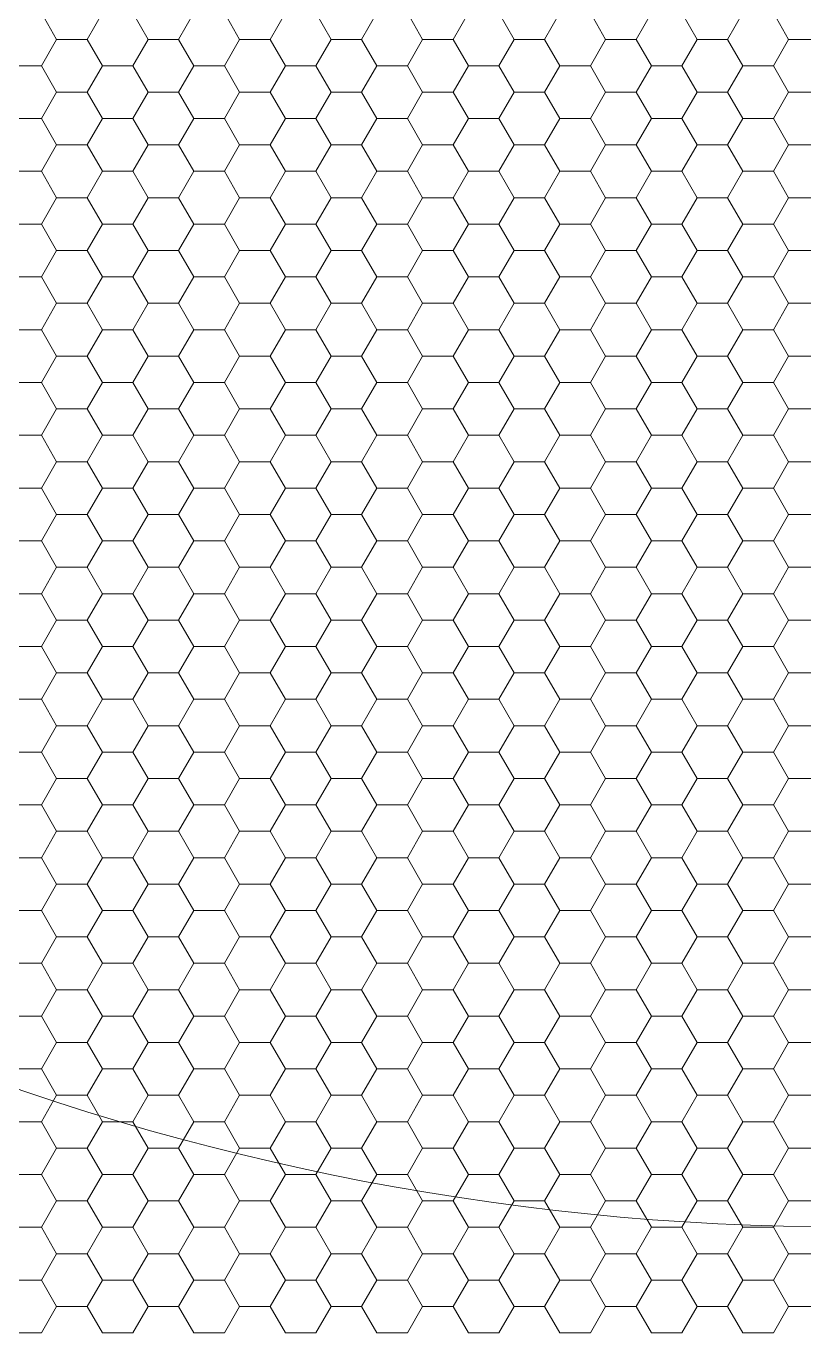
# Model space of a CAD drawing. Header units: inches. Extents: x 59 to 241, y -1 to 185.
# Drawn here: x 123 to 148.5, y -0.87 to 42 of the extents above; entities that cross this region are included whole.
import ezdxf

# ---------------------------------------------------------------- set-up
doc = ezdxf.new("R2010")
doc.units = ezdxf.units.IN
doc.header["$MEASUREMENT"] = 0
doc.layers.get('0').update_dxf_attribs({"lineweight": 0})

msp = doc.modelspace()

# ---------------------------------------------------------------- linework, layer by layer
at = {"color": 251, "linetype": 'Continuous', "lineweight": 0, "flags": 128}
for points in [[(125, 43.301), (124, 43.301), (123.5, 42.435), (124, 41.569), (125, 41.569), (125.5, 42.435)], [(128, 43.301), (127, 43.301), (126.5, 42.435), (127, 41.569), (128, 41.569), (128.5, 42.435)], [(131, 43.301), (130, 43.301), (129.5, 42.435), (130, 41.569), (131, 41.569), (131.5, 42.435)], [(134, 43.301), (133, 43.301), (132.5, 42.435), (133, 41.569), (134, 41.569), (134.5, 42.435)], [(137, 43.301), (136, 43.301), (135.5, 42.435), (136, 41.569), (137, 41.569), (137.5, 42.435)], [(140, 43.301), (139, 43.301), (138.5, 42.435), (139, 41.569), (140, 41.569), (140.5, 42.435)], [(143, 43.301), (142, 43.301), (141.5, 42.435), (142, 41.569), (143, 41.569), (143.5, 42.435)], [(146, 43.301), (145, 43.301), (144.5, 42.435), (145, 41.569), (146, 41.569), (146.5, 42.435)], [(149, 43.301), (148, 43.301), (147.5, 42.435), (148, 41.569), (149, 41.569), (149.5, 42.435)], [(123.5, 42.435), (122.5, 42.435), (122, 41.569), (122.5, 40.703), (123.5, 40.703), (124, 41.569)], [(126.5, 42.435), (125.5, 42.435), (125, 41.569), (125.5, 40.703), (126.5, 40.703), (127, 41.569)], [(129.5, 42.435), (128.5, 42.435), (128, 41.569), (128.5, 40.703), (129.5, 40.703), (130, 41.569)], [(132.5, 42.435), (131.5, 42.435), (131, 41.569), (131.5, 40.703), (132.5, 40.703), (133, 41.569)], [(135.5, 42.435), (134.5, 42.435), (134, 41.569), (134.5, 40.703), (135.5, 40.703), (136, 41.569)], [(138.5, 42.435), (137.5, 42.435), (137, 41.569), (137.5, 40.703), (138.5, 40.703), (139, 41.569)], [(141.5, 42.435), (140.5, 42.435), (140, 41.569), (140.5, 40.703), (141.5, 40.703), (142, 41.569)], [(144.5, 42.435), (143.5, 42.435), (143, 41.569), (143.5, 40.703), (144.5, 40.703), (145, 41.569)], [(147.5, 42.435), (146.5, 42.435), (146, 41.569), (146.5, 40.703), (147.5, 40.703), (148, 41.569)], [(125, 41.569), (124, 41.569), (123.5, 40.703), (124, 39.837), (125, 39.837), (125.5, 40.703)], [(128, 41.569), (127, 41.569), (126.5, 40.703), (127, 39.837), (128, 39.837), (128.5, 40.703)], [(131, 41.569), (130, 41.569), (129.5, 40.703), (130, 39.837), (131, 39.837), (131.5, 40.703)], [(134, 41.569), (133, 41.569), (132.5, 40.703), (133, 39.837), (134, 39.837), (134.5, 40.703)], [(137, 41.569), (136, 41.569), (135.5, 40.703), (136, 39.837), (137, 39.837), (137.5, 40.703)], [(140, 41.569), (139, 41.569), (138.5, 40.703), (139, 39.837), (140, 39.837), (140.5, 40.703)], [(143, 41.569), (142, 41.569), (141.5, 40.703), (142, 39.837), (143, 39.837), (143.5, 40.703)], [(146, 41.569), (145, 41.569), (144.5, 40.703), (145, 39.837), (146, 39.837), (146.5, 40.703)], [(149, 41.569), (148, 41.569), (147.5, 40.703), (148, 39.837), (149, 39.837), (149.5, 40.703)], [(123.5, 40.703), (122.5, 40.703), (122, 39.837), (122.5, 38.971), (123.5, 38.971), (124, 39.837)], [(126.5, 40.703), (125.5, 40.703), (125, 39.837), (125.5, 38.971), (126.5, 38.971), (127, 39.837)], [(129.5, 40.703), (128.5, 40.703), (128, 39.837), (128.5, 38.971), (129.5, 38.971), (130, 39.837)], [(132.5, 40.703), (131.5, 40.703), (131, 39.837), (131.5, 38.971), (132.5, 38.971), (133, 39.837)], [(135.5, 40.703), (134.5, 40.703), (134, 39.837), (134.5, 38.971), (135.5, 38.971), (136, 39.837)], [(138.5, 40.703), (137.5, 40.703), (137, 39.837), (137.5, 38.971), (138.5, 38.971), (139, 39.837)], [(141.5, 40.703), (140.5, 40.703), (140, 39.837), (140.5, 38.971), (141.5, 38.971), (142, 39.837)], [(144.5, 40.703), (143.5, 40.703), (143, 39.837), (143.5, 38.971), (144.5, 38.971), (145, 39.837)], [(147.5, 40.703), (146.5, 40.703), (146, 39.837), (146.5, 38.971), (147.5, 38.971), (148, 39.837)], [(125, 39.837), (124, 39.837), (123.5, 38.971), (124, 38.105), (125, 38.105), (125.5, 38.971)], [(128, 39.837), (127, 39.837), (126.5, 38.971), (127, 38.105), (128, 38.105), (128.5, 38.971)], [(131, 39.837), (130, 39.837), (129.5, 38.971), (130, 38.105), (131, 38.105), (131.5, 38.971)], [(134, 39.837), (133, 39.837), (132.5, 38.971), (133, 38.105), (134, 38.105), (134.5, 38.971)], [(137, 39.837), (136, 39.837), (135.5, 38.971), (136, 38.105), (137, 38.105), (137.5, 38.971)], [(140, 39.837), (139, 39.837), (138.5, 38.971), (139, 38.105), (140, 38.105), (140.5, 38.971)], [(143, 39.837), (142, 39.837), (141.5, 38.971), (142, 38.105), (143, 38.105), (143.5, 38.971)], [(146, 39.837), (145, 39.837), (144.5, 38.971), (145, 38.105), (146, 38.105), (146.5, 38.971)], [(149, 39.837), (148, 39.837), (147.5, 38.971), (148, 38.105), (149, 38.105), (149.5, 38.971)], [(123.5, 38.971), (122.5, 38.971), (122, 38.105), (122.5, 37.239), (123.5, 37.239), (124, 38.105)], [(126.5, 38.971), (125.5, 38.971), (125, 38.105), (125.5, 37.239), (126.5, 37.239), (127, 38.105)], [(129.5, 38.971), (128.5, 38.971), (128, 38.105), (128.5, 37.239), (129.5, 37.239), (130, 38.105)], [(132.5, 38.971), (131.5, 38.971), (131, 38.105), (131.5, 37.239), (132.5, 37.239), (133, 38.105)], [(135.5, 38.971), (134.5, 38.971), (134, 38.105), (134.5, 37.239), (135.5, 37.239), (136, 38.105)], [(138.5, 38.971), (137.5, 38.971), (137, 38.105), (137.5, 37.239), (138.5, 37.239), (139, 38.105)], [(141.5, 38.971), (140.5, 38.971), (140, 38.105), (140.5, 37.239), (141.5, 37.239), (142, 38.105)], [(144.5, 38.971), (143.5, 38.971), (143, 38.105), (143.5, 37.239), (144.5, 37.239), (145, 38.105)], [(147.5, 38.971), (146.5, 38.971), (146, 38.105), (146.5, 37.239), (147.5, 37.239), (148, 38.105)], [(125, 38.105), (124, 38.105), (123.5, 37.239), (124, 36.373), (125, 36.373), (125.5, 37.239)], [(128, 38.105), (127, 38.105), (126.5, 37.239), (127, 36.373), (128, 36.373), (128.5, 37.239)], [(131, 38.105), (130, 38.105), (129.5, 37.239), (130, 36.373), (131, 36.373), (131.5, 37.239)], [(134, 38.105), (133, 38.105), (132.5, 37.239), (133, 36.373), (134, 36.373), (134.5, 37.239)], [(137, 38.105), (136, 38.105), (135.5, 37.239), (136, 36.373), (137, 36.373), (137.5, 37.239)], [(140, 38.105), (139, 38.105), (138.5, 37.239), (139, 36.373), (140, 36.373), (140.5, 37.239)], [(143, 38.105), (142, 38.105), (141.5, 37.239), (142, 36.373), (143, 36.373), (143.5, 37.239)], [(146, 38.105), (145, 38.105), (144.5, 37.239), (145, 36.373), (146, 36.373), (146.5, 37.239)], [(149, 38.105), (148, 38.105), (147.5, 37.239), (148, 36.373), (149, 36.373), (149.5, 37.239)], [(123.5, 37.239), (122.5, 37.239), (122, 36.373), (122.5, 35.507), (123.5, 35.507), (124, 36.373)], [(126.5, 37.239), (125.5, 37.239), (125, 36.373), (125.5, 35.507), (126.5, 35.507), (127, 36.373)], [(129.5, 37.239), (128.5, 37.239), (128, 36.373), (128.5, 35.507), (129.5, 35.507), (130, 36.373)], [(132.5, 37.239), (131.5, 37.239), (131, 36.373), (131.5, 35.507), (132.5, 35.507), (133, 36.373)], [(135.5, 37.239), (134.5, 37.239), (134, 36.373), (134.5, 35.507), (135.5, 35.507), (136, 36.373)], [(138.5, 37.239), (137.5, 37.239), (137, 36.373), (137.5, 35.507), (138.5, 35.507), (139, 36.373)], [(141.5, 37.239), (140.5, 37.239), (140, 36.373), (140.5, 35.507), (141.5, 35.507), (142, 36.373)], [(144.5, 37.239), (143.5, 37.239), (143, 36.373), (143.5, 35.507), (144.5, 35.507), (145, 36.373)], [(147.5, 37.239), (146.5, 37.239), (146, 36.373), (146.5, 35.507), (147.5, 35.507), (148, 36.373)], [(125, 36.373), (124, 36.373), (123.5, 35.507), (124, 34.641), (125, 34.641), (125.5, 35.507)], [(128, 36.373), (127, 36.373), (126.5, 35.507), (127, 34.641), (128, 34.641), (128.5, 35.507)], [(131, 36.373), (130, 36.373), (129.5, 35.507), (130, 34.641), (131, 34.641), (131.5, 35.507)], [(134, 36.373), (133, 36.373), (132.5, 35.507), (133, 34.641), (134, 34.641), (134.5, 35.507)], [(137, 36.373), (136, 36.373), (135.5, 35.507), (136, 34.641), (137, 34.641), (137.5, 35.507)], [(140, 36.373), (139, 36.373), (138.5, 35.507), (139, 34.641), (140, 34.641), (140.5, 35.507)], [(143, 36.373), (142, 36.373), (141.5, 35.507), (142, 34.641), (143, 34.641), (143.5, 35.507)], [(146, 36.373), (145, 36.373), (144.5, 35.507), (145, 34.641), (146, 34.641), (146.5, 35.507)], [(149, 36.373), (148, 36.373), (147.5, 35.507), (148, 34.641), (149, 34.641), (149.5, 35.507)], [(123.5, 35.507), (122.5, 35.507), (122, 34.641), (122.5, 33.775), (123.5, 33.775), (124, 34.641)], [(126.5, 35.507), (125.5, 35.507), (125, 34.641), (125.5, 33.775), (126.5, 33.775), (127, 34.641)], [(129.5, 35.507), (128.5, 35.507), (128, 34.641), (128.5, 33.775), (129.5, 33.775), (130, 34.641)], [(132.5, 35.507), (131.5, 35.507), (131, 34.641), (131.5, 33.775), (132.5, 33.775), (133, 34.641)], [(135.5, 35.507), (134.5, 35.507), (134, 34.641), (134.5, 33.775), (135.5, 33.775), (136, 34.641)], [(138.5, 35.507), (137.5, 35.507), (137, 34.641), (137.5, 33.775), (138.5, 33.775), (139, 34.641)], [(141.5, 35.507), (140.5, 35.507), (140, 34.641), (140.5, 33.775), (141.5, 33.775), (142, 34.641)], [(144.5, 35.507), (143.5, 35.507), (143, 34.641), (143.5, 33.775), (144.5, 33.775), (145, 34.641)], [(147.5, 35.507), (146.5, 35.507), (146, 34.641), (146.5, 33.775), (147.5, 33.775), (148, 34.641)], [(125, 34.641), (124, 34.641), (123.5, 33.775), (124, 32.909), (125, 32.909), (125.5, 33.775)], [(128, 34.641), (127, 34.641), (126.5, 33.775), (127, 32.909), (128, 32.909), (128.5, 33.775)], [(131, 34.641), (130, 34.641), (129.5, 33.775), (130, 32.909), (131, 32.909), (131.5, 33.775)], [(134, 34.641), (133, 34.641), (132.5, 33.775), (133, 32.909), (134, 32.909), (134.5, 33.775)], [(137, 34.641), (136, 34.641), (135.5, 33.775), (136, 32.909), (137, 32.909), (137.5, 33.775)], [(140, 34.641), (139, 34.641), (138.5, 33.775), (139, 32.909), (140, 32.909), (140.5, 33.775)], [(143, 34.641), (142, 34.641), (141.5, 33.775), (142, 32.909), (143, 32.909), (143.5, 33.775)], [(146, 34.641), (145, 34.641), (144.5, 33.775), (145, 32.909), (146, 32.909), (146.5, 33.775)], [(149, 34.641), (148, 34.641), (147.5, 33.775), (148, 32.909), (149, 32.909), (149.5, 33.775)], [(123.5, 33.775), (122.5, 33.775), (122, 32.909), (122.5, 32.043), (123.5, 32.043), (124, 32.909)], [(126.5, 33.775), (125.5, 33.775), (125, 32.909), (125.5, 32.043), (126.5, 32.043), (127, 32.909)], [(129.5, 33.775), (128.5, 33.775), (128, 32.909), (128.5, 32.043), (129.5, 32.043), (130, 32.909)], [(132.5, 33.775), (131.5, 33.775), (131, 32.909), (131.5, 32.043), (132.5, 32.043), (133, 32.909)], [(135.5, 33.775), (134.5, 33.775), (134, 32.909), (134.5, 32.043), (135.5, 32.043), (136, 32.909)], [(138.5, 33.775), (137.5, 33.775), (137, 32.909), (137.5, 32.043), (138.5, 32.043), (139, 32.909)], [(141.5, 33.775), (140.5, 33.775), (140, 32.909), (140.5, 32.043), (141.5, 32.043), (142, 32.909)], [(144.5, 33.775), (143.5, 33.775), (143, 32.909), (143.5, 32.043), (144.5, 32.043), (145, 32.909)], [(147.5, 33.775), (146.5, 33.775), (146, 32.909), (146.5, 32.043), (147.5, 32.043), (148, 32.909)], [(125, 32.909), (124, 32.909), (123.5, 32.043), (124, 31.177), (125, 31.177), (125.5, 32.043)], [(128, 32.909), (127, 32.909), (126.5, 32.043), (127, 31.177), (128, 31.177), (128.5, 32.043)], [(131, 32.909), (130, 32.909), (129.5, 32.043), (130, 31.177), (131, 31.177), (131.5, 32.043)], [(134, 32.909), (133, 32.909), (132.5, 32.043), (133, 31.177), (134, 31.177), (134.5, 32.043)], [(137, 32.909), (136, 32.909), (135.5, 32.043), (136, 31.177), (137, 31.177), (137.5, 32.043)], [(140, 32.909), (139, 32.909), (138.5, 32.043), (139, 31.177), (140, 31.177), (140.5, 32.043)], [(143, 32.909), (142, 32.909), (141.5, 32.043), (142, 31.177), (143, 31.177), (143.5, 32.043)], [(146, 32.909), (145, 32.909), (144.5, 32.043), (145, 31.177), (146, 31.177), (146.5, 32.043)], [(149, 32.909), (148, 32.909), (147.5, 32.043), (148, 31.177), (149, 31.177), (149.5, 32.043)], [(123.5, 32.043), (122.5, 32.043), (122, 31.177), (122.5, 30.311), (123.5, 30.311), (124, 31.177)], [(126.5, 32.043), (125.5, 32.043), (125, 31.177), (125.5, 30.311), (126.5, 30.311), (127, 31.177)], [(129.5, 32.043), (128.5, 32.043), (128, 31.177), (128.5, 30.311), (129.5, 30.311), (130, 31.177)], [(132.5, 32.043), (131.5, 32.043), (131, 31.177), (131.5, 30.311), (132.5, 30.311), (133, 31.177)], [(135.5, 32.043), (134.5, 32.043), (134, 31.177), (134.5, 30.311), (135.5, 30.311), (136, 31.177)], [(138.5, 32.043), (137.5, 32.043), (137, 31.177), (137.5, 30.311), (138.5, 30.311), (139, 31.177)], [(141.5, 32.043), (140.5, 32.043), (140, 31.177), (140.5, 30.311), (141.5, 30.311), (142, 31.177)], [(144.5, 32.043), (143.5, 32.043), (143, 31.177), (143.5, 30.311), (144.5, 30.311), (145, 31.177)], [(147.5, 32.043), (146.5, 32.043), (146, 31.177), (146.5, 30.311), (147.5, 30.311), (148, 31.177)], [(125, 31.177), (124, 31.177), (123.5, 30.311), (124, 29.445), (125, 29.445), (125.5, 30.311)], [(128, 31.177), (127, 31.177), (126.5, 30.311), (127, 29.445), (128, 29.445), (128.5, 30.311)], [(131, 31.177), (130, 31.177), (129.5, 30.311), (130, 29.445), (131, 29.445), (131.5, 30.311)], [(134, 31.177), (133, 31.177), (132.5, 30.311), (133, 29.445), (134, 29.445), (134.5, 30.311)], [(137, 31.177), (136, 31.177), (135.5, 30.311), (136, 29.445), (137, 29.445), (137.5, 30.311)], [(140, 31.177), (139, 31.177), (138.5, 30.311), (139, 29.445), (140, 29.445), (140.5, 30.311)], [(143, 31.177), (142, 31.177), (141.5, 30.311), (142, 29.445), (143, 29.445), (143.5, 30.311)], [(146, 31.177), (145, 31.177), (144.5, 30.311), (145, 29.445), (146, 29.445), (146.5, 30.311)], [(149, 31.177), (148, 31.177), (147.5, 30.311), (148, 29.445), (149, 29.445), (149.5, 30.311)], [(123.5, 30.311), (122.5, 30.311), (122, 29.445), (122.5, 28.579), (123.5, 28.579), (124, 29.445)], [(126.5, 30.311), (125.5, 30.311), (125, 29.445), (125.5, 28.579), (126.5, 28.579), (127, 29.445)], [(129.5, 30.311), (128.5, 30.311), (128, 29.445), (128.5, 28.579), (129.5, 28.579), (130, 29.445)], [(132.5, 30.311), (131.5, 30.311), (131, 29.445), (131.5, 28.579), (132.5, 28.579), (133, 29.445)], [(135.5, 30.311), (134.5, 30.311), (134, 29.445), (134.5, 28.579), (135.5, 28.579), (136, 29.445)], [(138.5, 30.311), (137.5, 30.311), (137, 29.445), (137.5, 28.579), (138.5, 28.579), (139, 29.445)], [(141.5, 30.311), (140.5, 30.311), (140, 29.445), (140.5, 28.579), (141.5, 28.579), (142, 29.445)], [(144.5, 30.311), (143.5, 30.311), (143, 29.445), (143.5, 28.579), (144.5, 28.579), (145, 29.445)], [(147.5, 30.311), (146.5, 30.311), (146, 29.445), (146.5, 28.579), (147.5, 28.579), (148, 29.445)], [(125, 29.445), (124, 29.445), (123.5, 28.579), (124, 27.713), (125, 27.713), (125.5, 28.579)], [(128, 29.445), (127, 29.445), (126.5, 28.579), (127, 27.713), (128, 27.713), (128.5, 28.579)], [(131, 29.445), (130, 29.445), (129.5, 28.579), (130, 27.713), (131, 27.713), (131.5, 28.579)], [(134, 29.445), (133, 29.445), (132.5, 28.579), (133, 27.713), (134, 27.713), (134.5, 28.579)], [(137, 29.445), (136, 29.445), (135.5, 28.579), (136, 27.713), (137, 27.713), (137.5, 28.579)], [(140, 29.445), (139, 29.445), (138.5, 28.579), (139, 27.713), (140, 27.713), (140.5, 28.579)], [(143, 29.445), (142, 29.445), (141.5, 28.579), (142, 27.713), (143, 27.713), (143.5, 28.579)], [(146, 29.445), (145, 29.445), (144.5, 28.579), (145, 27.713), (146, 27.713), (146.5, 28.579)], [(149, 29.445), (148, 29.445), (147.5, 28.579), (148, 27.713), (149, 27.713), (149.5, 28.579)], [(123.5, 28.579), (122.5, 28.579), (122, 27.713), (122.5, 26.847), (123.5, 26.847), (124, 27.713)], [(126.5, 28.579), (125.5, 28.579), (125, 27.713), (125.5, 26.847), (126.5, 26.847), (127, 27.713)], [(129.5, 28.579), (128.5, 28.579), (128, 27.713), (128.5, 26.847), (129.5, 26.847), (130, 27.713)], [(132.5, 28.579), (131.5, 28.579), (131, 27.713), (131.5, 26.847), (132.5, 26.847), (133, 27.713)], [(135.5, 28.579), (134.5, 28.579), (134, 27.713), (134.5, 26.847), (135.5, 26.847), (136, 27.713)], [(138.5, 28.579), (137.5, 28.579), (137, 27.713), (137.5, 26.847), (138.5, 26.847), (139, 27.713)], [(141.5, 28.579), (140.5, 28.579), (140, 27.713), (140.5, 26.847), (141.5, 26.847), (142, 27.713)], [(144.5, 28.579), (143.5, 28.579), (143, 27.713), (143.5, 26.847), (144.5, 26.847), (145, 27.713)], [(147.5, 28.579), (146.5, 28.579), (146, 27.713), (146.5, 26.847), (147.5, 26.847), (148, 27.713)], [(125, 27.713), (124, 27.713), (123.5, 26.847), (124, 25.981), (125, 25.981), (125.5, 26.847)], [(128, 27.713), (127, 27.713), (126.5, 26.847), (127, 25.981), (128, 25.981), (128.5, 26.847)], [(131, 27.713), (130, 27.713), (129.5, 26.847), (130, 25.981), (131, 25.981), (131.5, 26.847)], [(134, 27.713), (133, 27.713), (132.5, 26.847), (133, 25.981), (134, 25.981), (134.5, 26.847)], [(137, 27.713), (136, 27.713), (135.5, 26.847), (136, 25.981), (137, 25.981), (137.5, 26.847)], [(140, 27.713), (139, 27.713), (138.5, 26.847), (139, 25.981), (140, 25.981), (140.5, 26.847)], [(143, 27.713), (142, 27.713), (141.5, 26.847), (142, 25.981), (143, 25.981), (143.5, 26.847)], [(146, 27.713), (145, 27.713), (144.5, 26.847), (145, 25.981), (146, 25.981), (146.5, 26.847)], [(149, 27.713), (148, 27.713), (147.5, 26.847), (148, 25.981), (149, 25.981), (149.5, 26.847)], [(123.5, 26.847), (122.5, 26.847), (122, 25.981), (122.5, 25.115), (123.5, 25.115), (124, 25.981)], [(126.5, 26.847), (125.5, 26.847), (125, 25.981), (125.5, 25.115), (126.5, 25.115), (127, 25.981)], [(129.5, 26.847), (128.5, 26.847), (128, 25.981), (128.5, 25.115), (129.5, 25.115), (130, 25.981)], [(132.5, 26.847), (131.5, 26.847), (131, 25.981), (131.5, 25.115), (132.5, 25.115), (133, 25.981)], [(135.5, 26.847), (134.5, 26.847), (134, 25.981), (134.5, 25.115), (135.5, 25.115), (136, 25.981)], [(138.5, 26.847), (137.5, 26.847), (137, 25.981), (137.5, 25.115), (138.5, 25.115), (139, 25.981)], [(141.5, 26.847), (140.5, 26.847), (140, 25.981), (140.5, 25.115), (141.5, 25.115), (142, 25.981)], [(144.5, 26.847), (143.5, 26.847), (143, 25.981), (143.5, 25.115), (144.5, 25.115), (145, 25.981)], [(147.5, 26.847), (146.5, 26.847), (146, 25.981), (146.5, 25.115), (147.5, 25.115), (148, 25.981)], [(125, 25.981), (124, 25.981), (123.5, 25.115), (124, 24.249), (125, 24.249), (125.5, 25.115)], [(128, 25.981), (127, 25.981), (126.5, 25.115), (127, 24.249), (128, 24.249), (128.5, 25.115)], [(131, 25.981), (130, 25.981), (129.5, 25.115), (130, 24.249), (131, 24.249), (131.5, 25.115)], [(134, 25.981), (133, 25.981), (132.5, 25.115), (133, 24.249), (134, 24.249), (134.5, 25.115)], [(137, 25.981), (136, 25.981), (135.5, 25.115), (136, 24.249), (137, 24.249), (137.5, 25.115)], [(140, 25.981), (139, 25.981), (138.5, 25.115), (139, 24.249), (140, 24.249), (140.5, 25.115)], [(143, 25.981), (142, 25.981), (141.5, 25.115), (142, 24.249), (143, 24.249), (143.5, 25.115)], [(146, 25.981), (145, 25.981), (144.5, 25.115), (145, 24.249), (146, 24.249), (146.5, 25.115)], [(149, 25.981), (148, 25.981), (147.5, 25.115), (148, 24.249), (149, 24.249), (149.5, 25.115)], [(123.5, 25.115), (122.5, 25.115), (122, 24.249), (122.5, 23.383), (123.5, 23.383), (124, 24.249)], [(126.5, 25.115), (125.5, 25.115), (125, 24.249), (125.5, 23.383), (126.5, 23.383), (127, 24.249)], [(129.5, 25.115), (128.5, 25.115), (128, 24.249), (128.5, 23.383), (129.5, 23.383), (130, 24.249)], [(132.5, 25.115), (131.5, 25.115), (131, 24.249), (131.5, 23.383), (132.5, 23.383), (133, 24.249)], [(135.5, 25.115), (134.5, 25.115), (134, 24.249), (134.5, 23.383), (135.5, 23.383), (136, 24.249)], [(138.5, 25.115), (137.5, 25.115), (137, 24.249), (137.5, 23.383), (138.5, 23.383), (139, 24.249)], [(141.5, 25.115), (140.5, 25.115), (140, 24.249), (140.5, 23.383), (141.5, 23.383), (142, 24.249)], [(144.5, 25.115), (143.5, 25.115), (143, 24.249), (143.5, 23.383), (144.5, 23.383), (145, 24.249)], [(147.5, 25.115), (146.5, 25.115), (146, 24.249), (146.5, 23.383), (147.5, 23.383), (148, 24.249)], [(125, 24.249), (124, 24.249), (123.5, 23.383), (124, 22.517), (125, 22.517), (125.5, 23.383)], [(128, 24.249), (127, 24.249), (126.5, 23.383), (127, 22.517), (128, 22.517), (128.5, 23.383)], [(131, 24.249), (130, 24.249), (129.5, 23.383), (130, 22.517), (131, 22.517), (131.5, 23.383)], [(134, 24.249), (133, 24.249), (132.5, 23.383), (133, 22.517), (134, 22.517), (134.5, 23.383)], [(137, 24.249), (136, 24.249), (135.5, 23.383), (136, 22.517), (137, 22.517), (137.5, 23.383)], [(140, 24.249), (139, 24.249), (138.5, 23.383), (139, 22.517), (140, 22.517), (140.5, 23.383)], [(143, 24.249), (142, 24.249), (141.5, 23.383), (142, 22.517), (143, 22.517), (143.5, 23.383)], [(146, 24.249), (145, 24.249), (144.5, 23.383), (145, 22.517), (146, 22.517), (146.5, 23.383)], [(149, 24.249), (148, 24.249), (147.5, 23.383), (148, 22.517), (149, 22.517), (149.5, 23.383)], [(123.5, 23.383), (122.5, 23.383), (122, 22.517), (122.5, 21.651), (123.5, 21.651), (124, 22.517)], [(126.5, 23.383), (125.5, 23.383), (125, 22.517), (125.5, 21.651), (126.5, 21.651), (127, 22.517)], [(129.5, 23.383), (128.5, 23.383), (128, 22.517), (128.5, 21.651), (129.5, 21.651), (130, 22.517)], [(132.5, 23.383), (131.5, 23.383), (131, 22.517), (131.5, 21.651), (132.5, 21.651), (133, 22.517)], [(135.5, 23.383), (134.5, 23.383), (134, 22.517), (134.5, 21.651), (135.5, 21.651), (136, 22.517)], [(138.5, 23.383), (137.5, 23.383), (137, 22.517), (137.5, 21.651), (138.5, 21.651), (139, 22.517)], [(141.5, 23.383), (140.5, 23.383), (140, 22.517), (140.5, 21.651), (141.5, 21.651), (142, 22.517)], [(144.5, 23.383), (143.5, 23.383), (143, 22.517), (143.5, 21.651), (144.5, 21.651), (145, 22.517)], [(147.5, 23.383), (146.5, 23.383), (146, 22.517), (146.5, 21.651), (147.5, 21.651), (148, 22.517)], [(125, 22.517), (124, 22.517), (123.5, 21.651), (124, 20.785), (125, 20.785), (125.5, 21.651)], [(128, 22.517), (127, 22.517), (126.5, 21.651), (127, 20.785), (128, 20.785), (128.5, 21.651)], [(131, 22.517), (130, 22.517), (129.5, 21.651), (130, 20.785), (131, 20.785), (131.5, 21.651)], [(134, 22.517), (133, 22.517), (132.5, 21.651), (133, 20.785), (134, 20.785), (134.5, 21.651)], [(137, 22.517), (136, 22.517), (135.5, 21.651), (136, 20.785), (137, 20.785), (137.5, 21.651)], [(140, 22.517), (139, 22.517), (138.5, 21.651), (139, 20.785), (140, 20.785), (140.5, 21.651)], [(143, 22.517), (142, 22.517), (141.5, 21.651), (142, 20.785), (143, 20.785), (143.5, 21.651)], [(146, 22.517), (145, 22.517), (144.5, 21.651), (145, 20.785), (146, 20.785), (146.5, 21.651)], [(149, 22.517), (148, 22.517), (147.5, 21.651), (148, 20.785), (149, 20.785), (149.5, 21.651)], [(123.5, 21.651), (122.5, 21.651), (122, 20.785), (122.5, 19.919), (123.5, 19.919), (124, 20.785)], [(126.5, 21.651), (125.5, 21.651), (125, 20.785), (125.5, 19.919), (126.5, 19.919), (127, 20.785)], [(129.5, 21.651), (128.5, 21.651), (128, 20.785), (128.5, 19.919), (129.5, 19.919), (130, 20.785)], [(132.5, 21.651), (131.5, 21.651), (131, 20.785), (131.5, 19.919), (132.5, 19.919), (133, 20.785)], [(135.5, 21.651), (134.5, 21.651), (134, 20.785), (134.5, 19.919), (135.5, 19.919), (136, 20.785)], [(138.5, 21.651), (137.5, 21.651), (137, 20.785), (137.5, 19.919), (138.5, 19.919), (139, 20.785)], [(141.5, 21.651), (140.5, 21.651), (140, 20.785), (140.5, 19.919), (141.5, 19.919), (142, 20.785)], [(144.5, 21.651), (143.5, 21.651), (143, 20.785), (143.5, 19.919), (144.5, 19.919), (145, 20.785)], [(147.5, 21.651), (146.5, 21.651), (146, 20.785), (146.5, 19.919), (147.5, 19.919), (148, 20.785)], [(125, 20.785), (124, 20.785), (123.5, 19.919), (124, 19.053), (125, 19.053), (125.5, 19.919)], [(128, 20.785), (127, 20.785), (126.5, 19.919), (127, 19.053), (128, 19.053), (128.5, 19.919)], [(131, 20.785), (130, 20.785), (129.5, 19.919), (130, 19.053), (131, 19.053), (131.5, 19.919)], [(134, 20.785), (133, 20.785), (132.5, 19.919), (133, 19.053), (134, 19.053), (134.5, 19.919)], [(137, 20.785), (136, 20.785), (135.5, 19.919), (136, 19.053), (137, 19.053), (137.5, 19.919)], [(140, 20.785), (139, 20.785), (138.5, 19.919), (139, 19.053), (140, 19.053), (140.5, 19.919)], [(143, 20.785), (142, 20.785), (141.5, 19.919), (142, 19.053), (143, 19.053), (143.5, 19.919)], [(146, 20.785), (145, 20.785), (144.5, 19.919), (145, 19.053), (146, 19.053), (146.5, 19.919)], [(149, 20.785), (148, 20.785), (147.5, 19.919), (148, 19.053), (149, 19.053), (149.5, 19.919)], [(123.5, 19.919), (122.5, 19.919), (122, 19.053), (122.5, 18.187), (123.5, 18.187), (124, 19.053)], [(126.5, 19.919), (125.5, 19.919), (125, 19.053), (125.5, 18.187), (126.5, 18.187), (127, 19.053)], [(129.5, 19.919), (128.5, 19.919), (128, 19.053), (128.5, 18.187), (129.5, 18.187), (130, 19.053)], [(132.5, 19.919), (131.5, 19.919), (131, 19.053), (131.5, 18.187), (132.5, 18.187), (133, 19.053)], [(135.5, 19.919), (134.5, 19.919), (134, 19.053), (134.5, 18.187), (135.5, 18.187), (136, 19.053)], [(138.5, 19.919), (137.5, 19.919), (137, 19.053), (137.5, 18.187), (138.5, 18.187), (139, 19.053)], [(141.5, 19.919), (140.5, 19.919), (140, 19.053), (140.5, 18.187), (141.5, 18.187), (142, 19.053)], [(144.5, 19.919), (143.5, 19.919), (143, 19.053), (143.5, 18.187), (144.5, 18.187), (145, 19.053)], [(147.5, 19.919), (146.5, 19.919), (146, 19.053), (146.5, 18.187), (147.5, 18.187), (148, 19.053)], [(125, 19.053), (124, 19.053), (123.5, 18.187), (124, 17.32), (125, 17.32), (125.5, 18.187)], [(128, 19.053), (127, 19.053), (126.5, 18.187), (127, 17.32), (128, 17.32), (128.5, 18.187)], [(131, 19.053), (130, 19.053), (129.5, 18.187), (130, 17.32), (131, 17.32), (131.5, 18.187)], [(134, 19.053), (133, 19.053), (132.5, 18.187), (133, 17.32), (134, 17.32), (134.5, 18.187)], [(137, 19.053), (136, 19.053), (135.5, 18.187), (136, 17.32), (137, 17.32), (137.5, 18.187)], [(140, 19.053), (139, 19.053), (138.5, 18.187), (139, 17.32), (140, 17.32), (140.5, 18.187)], [(143, 19.053), (142, 19.053), (141.5, 18.187), (142, 17.32), (143, 17.32), (143.5, 18.187)], [(146, 19.053), (145, 19.053), (144.5, 18.187), (145, 17.32), (146, 17.32), (146.5, 18.187)], [(149, 19.053), (148, 19.053), (147.5, 18.187), (148, 17.32), (149, 17.32), (149.5, 18.187)], [(123.5, 18.187), (122.5, 18.187), (122, 17.32), (122.5, 16.454), (123.5, 16.454), (124, 17.32)], [(126.5, 18.187), (125.5, 18.187), (125, 17.32), (125.5, 16.454), (126.5, 16.454), (127, 17.32)], [(129.5, 18.187), (128.5, 18.187), (128, 17.32), (128.5, 16.454), (129.5, 16.454), (130, 17.32)], [(132.5, 18.187), (131.5, 18.187), (131, 17.32), (131.5, 16.454), (132.5, 16.454), (133, 17.32)], [(135.5, 18.187), (134.5, 18.187), (134, 17.32), (134.5, 16.454), (135.5, 16.454), (136, 17.32)], [(138.5, 18.187), (137.5, 18.187), (137, 17.32), (137.5, 16.454), (138.5, 16.454), (139, 17.32)], [(141.5, 18.187), (140.5, 18.187), (140, 17.32), (140.5, 16.454), (141.5, 16.454), (142, 17.32)], [(144.5, 18.187), (143.5, 18.187), (143, 17.32), (143.5, 16.454), (144.5, 16.454), (145, 17.32)], [(147.5, 18.187), (146.5, 18.187), (146, 17.32), (146.5, 16.454), (147.5, 16.454), (148, 17.32)], [(125, 17.32), (124, 17.32), (123.5, 16.454), (124, 15.588), (125, 15.588), (125.5, 16.454)], [(128, 17.32), (127, 17.32), (126.5, 16.454), (127, 15.588), (128, 15.588), (128.5, 16.454)], [(131, 17.32), (130, 17.32), (129.5, 16.454), (130, 15.588), (131, 15.588), (131.5, 16.454)], [(134, 17.32), (133, 17.32), (132.5, 16.454), (133, 15.588), (134, 15.588), (134.5, 16.454)], [(137, 17.32), (136, 17.32), (135.5, 16.454), (136, 15.588), (137, 15.588), (137.5, 16.454)], [(140, 17.32), (139, 17.32), (138.5, 16.454), (139, 15.588), (140, 15.588), (140.5, 16.454)], [(143, 17.32), (142, 17.32), (141.5, 16.454), (142, 15.588), (143, 15.588), (143.5, 16.454)], [(146, 17.32), (145, 17.32), (144.5, 16.454), (145, 15.588), (146, 15.588), (146.5, 16.454)], [(149, 17.32), (148, 17.32), (147.5, 16.454), (148, 15.588), (149, 15.588), (149.5, 16.454)], [(123.5, 16.454), (122.5, 16.454), (122, 15.588), (122.5, 14.722), (123.5, 14.722), (124, 15.588)], [(126.5, 16.454), (125.5, 16.454), (125, 15.588), (125.5, 14.722), (126.5, 14.722), (127, 15.588)], [(129.5, 16.454), (128.5, 16.454), (128, 15.588), (128.5, 14.722), (129.5, 14.722), (130, 15.588)], [(132.5, 16.454), (131.5, 16.454), (131, 15.588), (131.5, 14.722), (132.5, 14.722), (133, 15.588)], [(135.5, 16.454), (134.5, 16.454), (134, 15.588), (134.5, 14.722), (135.5, 14.722), (136, 15.588)], [(138.5, 16.454), (137.5, 16.454), (137, 15.588), (137.5, 14.722), (138.5, 14.722), (139, 15.588)], [(141.5, 16.454), (140.5, 16.454), (140, 15.588), (140.5, 14.722), (141.5, 14.722), (142, 15.588)], [(144.5, 16.454), (143.5, 16.454), (143, 15.588), (143.5, 14.722), (144.5, 14.722), (145, 15.588)], [(147.5, 16.454), (146.5, 16.454), (146, 15.588), (146.5, 14.722), (147.5, 14.722), (148, 15.588)], [(125, 15.588), (124, 15.588), (123.5, 14.722), (124, 13.856), (125, 13.856), (125.5, 14.722)], [(128, 15.588), (127, 15.588), (126.5, 14.722), (127, 13.856), (128, 13.856), (128.5, 14.722)], [(131, 15.588), (130, 15.588), (129.5, 14.722), (130, 13.856), (131, 13.856), (131.5, 14.722)], [(134, 15.588), (133, 15.588), (132.5, 14.722), (133, 13.856), (134, 13.856), (134.5, 14.722)], [(137, 15.588), (136, 15.588), (135.5, 14.722), (136, 13.856), (137, 13.856), (137.5, 14.722)], [(140, 15.588), (139, 15.588), (138.5, 14.722), (139, 13.856), (140, 13.856), (140.5, 14.722)], [(143, 15.588), (142, 15.588), (141.5, 14.722), (142, 13.856), (143, 13.856), (143.5, 14.722)], [(146, 15.588), (145, 15.588), (144.5, 14.722), (145, 13.856), (146, 13.856), (146.5, 14.722)], [(149, 15.588), (148, 15.588), (147.5, 14.722), (148, 13.856), (149, 13.856), (149.5, 14.722)], [(123.5, 14.722), (122.5, 14.722), (122, 13.856), (122.5, 12.99), (123.5, 12.99), (124, 13.856)], [(126.5, 14.722), (125.5, 14.722), (125, 13.856), (125.5, 12.99), (126.5, 12.99), (127, 13.856)], [(129.5, 14.722), (128.5, 14.722), (128, 13.856), (128.5, 12.99), (129.5, 12.99), (130, 13.856)], [(132.5, 14.722), (131.5, 14.722), (131, 13.856), (131.5, 12.99), (132.5, 12.99), (133, 13.856)], [(135.5, 14.722), (134.5, 14.722), (134, 13.856), (134.5, 12.99), (135.5, 12.99), (136, 13.856)], [(138.5, 14.722), (137.5, 14.722), (137, 13.856), (137.5, 12.99), (138.5, 12.99), (139, 13.856)], [(141.5, 14.722), (140.5, 14.722), (140, 13.856), (140.5, 12.99), (141.5, 12.99), (142, 13.856)], [(144.5, 14.722), (143.5, 14.722), (143, 13.856), (143.5, 12.99), (144.5, 12.99), (145, 13.856)], [(147.5, 14.722), (146.5, 14.722), (146, 13.856), (146.5, 12.99), (147.5, 12.99), (148, 13.856)], [(125, 13.856), (124, 13.856), (123.5, 12.99), (124, 12.124), (125, 12.124), (125.5, 12.99)], [(128, 13.856), (127, 13.856), (126.5, 12.99), (127, 12.124), (128, 12.124), (128.5, 12.99)], [(131, 13.856), (130, 13.856), (129.5, 12.99), (130, 12.124), (131, 12.124), (131.5, 12.99)], [(134, 13.856), (133, 13.856), (132.5, 12.99), (133, 12.124), (134, 12.124), (134.5, 12.99)], [(137, 13.856), (136, 13.856), (135.5, 12.99), (136, 12.124), (137, 12.124), (137.5, 12.99)], [(140, 13.856), (139, 13.856), (138.5, 12.99), (139, 12.124), (140, 12.124), (140.5, 12.99)], [(143, 13.856), (142, 13.856), (141.5, 12.99), (142, 12.124), (143, 12.124), (143.5, 12.99)], [(146, 13.856), (145, 13.856), (144.5, 12.99), (145, 12.124), (146, 12.124), (146.5, 12.99)], [(149, 13.856), (148, 13.856), (147.5, 12.99), (148, 12.124), (149, 12.124), (149.5, 12.99)], [(123.5, 12.99), (122.5, 12.99), (122, 12.124), (122.5, 11.258), (123.5, 11.258), (124, 12.124)], [(126.5, 12.99), (125.5, 12.99), (125, 12.124), (125.5, 11.258), (126.5, 11.258), (127, 12.124)], [(129.5, 12.99), (128.5, 12.99), (128, 12.124), (128.5, 11.258), (129.5, 11.258), (130, 12.124)], [(132.5, 12.99), (131.5, 12.99), (131, 12.124), (131.5, 11.258), (132.5, 11.258), (133, 12.124)], [(135.5, 12.99), (134.5, 12.99), (134, 12.124), (134.5, 11.258), (135.5, 11.258), (136, 12.124)], [(138.5, 12.99), (137.5, 12.99), (137, 12.124), (137.5, 11.258), (138.5, 11.258), (139, 12.124)], [(141.5, 12.99), (140.5, 12.99), (140, 12.124), (140.5, 11.258), (141.5, 11.258), (142, 12.124)], [(144.5, 12.99), (143.5, 12.99), (143, 12.124), (143.5, 11.258), (144.5, 11.258), (145, 12.124)], [(147.5, 12.99), (146.5, 12.99), (146, 12.124), (146.5, 11.258), (147.5, 11.258), (148, 12.124)], [(125, 12.124), (124, 12.124), (123.5, 11.258), (124, 10.392), (125, 10.392), (125.5, 11.258)], [(128, 12.124), (127, 12.124), (126.5, 11.258), (127, 10.392), (128, 10.392), (128.5, 11.258)], [(131, 12.124), (130, 12.124), (129.5, 11.258), (130, 10.392), (131, 10.392), (131.5, 11.258)], [(134, 12.124), (133, 12.124), (132.5, 11.258), (133, 10.392), (134, 10.392), (134.5, 11.258)], [(137, 12.124), (136, 12.124), (135.5, 11.258), (136, 10.392), (137, 10.392), (137.5, 11.258)], [(140, 12.124), (139, 12.124), (138.5, 11.258), (139, 10.392), (140, 10.392), (140.5, 11.258)], [(143, 12.124), (142, 12.124), (141.5, 11.258), (142, 10.392), (143, 10.392), (143.5, 11.258)], [(146, 12.124), (145, 12.124), (144.5, 11.258), (145, 10.392), (146, 10.392), (146.5, 11.258)], [(149, 12.124), (148, 12.124), (147.5, 11.258), (148, 10.392), (149, 10.392), (149.5, 11.258)], [(123.5, 11.258), (122.5, 11.258), (122, 10.392), (122.5, 9.526), (123.5, 9.526), (124, 10.392)], [(126.5, 11.258), (125.5, 11.258), (125, 10.392), (125.5, 9.526), (126.5, 9.526), (127, 10.392)], [(129.5, 11.258), (128.5, 11.258), (128, 10.392), (128.5, 9.526), (129.5, 9.526), (130, 10.392)], [(132.5, 11.258), (131.5, 11.258), (131, 10.392), (131.5, 9.526), (132.5, 9.526), (133, 10.392)], [(135.5, 11.258), (134.5, 11.258), (134, 10.392), (134.5, 9.526), (135.5, 9.526), (136, 10.392)], [(138.5, 11.258), (137.5, 11.258), (137, 10.392), (137.5, 9.526), (138.5, 9.526), (139, 10.392)], [(141.5, 11.258), (140.5, 11.258), (140, 10.392), (140.5, 9.526), (141.5, 9.526), (142, 10.392)], [(144.5, 11.258), (143.5, 11.258), (143, 10.392), (143.5, 9.526), (144.5, 9.526), (145, 10.392)], [(147.5, 11.258), (146.5, 11.258), (146, 10.392), (146.5, 9.526), (147.5, 9.526), (148, 10.392)], [(125, 10.392), (124, 10.392), (123.5, 9.526), (124, 8.66), (125, 8.66), (125.5, 9.526)], [(128, 10.392), (127, 10.392), (126.5, 9.526), (127, 8.66), (128, 8.66), (128.5, 9.526)], [(131, 10.392), (130, 10.392), (129.5, 9.526), (130, 8.66), (131, 8.66), (131.5, 9.526)], [(134, 10.392), (133, 10.392), (132.5, 9.526), (133, 8.66), (134, 8.66), (134.5, 9.526)], [(137, 10.392), (136, 10.392), (135.5, 9.526), (136, 8.66), (137, 8.66), (137.5, 9.526)], [(140, 10.392), (139, 10.392), (138.5, 9.526), (139, 8.66), (140, 8.66), (140.5, 9.526)], [(143, 10.392), (142, 10.392), (141.5, 9.526), (142, 8.66), (143, 8.66), (143.5, 9.526)], [(146, 10.392), (145, 10.392), (144.5, 9.526), (145, 8.66), (146, 8.66), (146.5, 9.526)], [(149, 10.392), (148, 10.392), (147.5, 9.526), (148, 8.66), (149, 8.66), (149.5, 9.526)], [(123.5, 9.526), (122.5, 9.526), (122, 8.66), (122.5, 7.794), (123.5, 7.794), (124, 8.66)], [(126.5, 9.526), (125.5, 9.526), (125, 8.66), (125.5, 7.794), (126.5, 7.794), (127, 8.66)], [(129.5, 9.526), (128.5, 9.526), (128, 8.66), (128.5, 7.794), (129.5, 7.794), (130, 8.66)], [(132.5, 9.526), (131.5, 9.526), (131, 8.66), (131.5, 7.794), (132.5, 7.794), (133, 8.66)], [(135.5, 9.526), (134.5, 9.526), (134, 8.66), (134.5, 7.794), (135.5, 7.794), (136, 8.66)], [(138.5, 9.526), (137.5, 9.526), (137, 8.66), (137.5, 7.794), (138.5, 7.794), (139, 8.66)], [(141.5, 9.526), (140.5, 9.526), (140, 8.66), (140.5, 7.794), (141.5, 7.794), (142, 8.66)], [(144.5, 9.526), (143.5, 9.526), (143, 8.66), (143.5, 7.794), (144.5, 7.794), (145, 8.66)], [(147.5, 9.526), (146.5, 9.526), (146, 8.66), (146.5, 7.794), (147.5, 7.794), (148, 8.66)], [(125, 8.66), (124, 8.66), (123.5, 7.794), (124, 6.928), (125, 6.928), (125.5, 7.794)], [(128, 8.66), (127, 8.66), (126.5, 7.794), (127, 6.928), (128, 6.928), (128.5, 7.794)], [(131, 8.66), (130, 8.66), (129.5, 7.794), (130, 6.928), (131, 6.928), (131.5, 7.794)], [(134, 8.66), (133, 8.66), (132.5, 7.794), (133, 6.928), (134, 6.928), (134.5, 7.794)], [(137, 8.66), (136, 8.66), (135.5, 7.794), (136, 6.928), (137, 6.928), (137.5, 7.794)], [(140, 8.66), (139, 8.66), (138.5, 7.794), (139, 6.928), (140, 6.928), (140.5, 7.794)], [(143, 8.66), (142, 8.66), (141.5, 7.794), (142, 6.928), (143, 6.928), (143.5, 7.794)], [(146, 8.66), (145, 8.66), (144.5, 7.794), (145, 6.928), (146, 6.928), (146.5, 7.794)], [(149, 8.66), (148, 8.66), (147.5, 7.794), (148, 6.928), (149, 6.928), (149.5, 7.794)], [(123.5, 7.794), (122.5, 7.794), (122, 6.928), (122.5, 6.062), (123.5, 6.062), (124, 6.928)], [(126.5, 7.794), (125.5, 7.794), (125, 6.928), (125.5, 6.062), (126.5, 6.062), (127, 6.928)], [(129.5, 7.794), (128.5, 7.794), (128, 6.928), (128.5, 6.062), (129.5, 6.062), (130, 6.928)], [(132.5, 7.794), (131.5, 7.794), (131, 6.928), (131.5, 6.062), (132.5, 6.062), (133, 6.928)], [(135.5, 7.794), (134.5, 7.794), (134, 6.928), (134.5, 6.062), (135.5, 6.062), (136, 6.928)], [(138.5, 7.794), (137.5, 7.794), (137, 6.928), (137.5, 6.062), (138.5, 6.062), (139, 6.928)], [(141.5, 7.794), (140.5, 7.794), (140, 6.928), (140.5, 6.062), (141.5, 6.062), (142, 6.928)], [(144.5, 7.794), (143.5, 7.794), (143, 6.928), (143.5, 6.062), (144.5, 6.062), (145, 6.928)], [(147.5, 7.794), (146.5, 7.794), (146, 6.928), (146.5, 6.062), (147.5, 6.062), (148, 6.928)], [(125, 6.928), (124, 6.928), (123.5, 6.062), (124, 5.196), (125, 5.196), (125.5, 6.062)], [(128, 6.928), (127, 6.928), (126.5, 6.062), (127, 5.196), (128, 5.196), (128.5, 6.062)], [(131, 6.928), (130, 6.928), (129.5, 6.062), (130, 5.196), (131, 5.196), (131.5, 6.062)], [(134, 6.928), (133, 6.928), (132.5, 6.062), (133, 5.196), (134, 5.196), (134.5, 6.062)], [(137, 6.928), (136, 6.928), (135.5, 6.062), (136, 5.196), (137, 5.196), (137.5, 6.062)], [(140, 6.928), (139, 6.928), (138.5, 6.062), (139, 5.196), (140, 5.196), (140.5, 6.062)], [(143, 6.928), (142, 6.928), (141.5, 6.062), (142, 5.196), (143, 5.196), (143.5, 6.062)], [(146, 6.928), (145, 6.928), (144.5, 6.062), (145, 5.196), (146, 5.196), (146.5, 6.062)], [(149, 6.928), (148, 6.928), (147.5, 6.062), (148, 5.196), (149, 5.196), (149.5, 6.062)], [(123.5, 6.062), (122.5, 6.062), (122, 5.196), (122.5, 4.33), (123.5, 4.33), (124, 5.196)], [(126.5, 6.062), (125.5, 6.062), (125, 5.196), (125.5, 4.33), (126.5, 4.33), (127, 5.196)], [(129.5, 6.062), (128.5, 6.062), (128, 5.196), (128.5, 4.33), (129.5, 4.33), (130, 5.196)], [(132.5, 6.062), (131.5, 6.062), (131, 5.196), (131.5, 4.33), (132.5, 4.33), (133, 5.196)], [(135.5, 6.062), (134.5, 6.062), (134, 5.196), (134.5, 4.33), (135.5, 4.33), (136, 5.196)], [(138.5, 6.062), (137.5, 6.062), (137, 5.196), (137.5, 4.33), (138.5, 4.33), (139, 5.196)], [(141.5, 6.062), (140.5, 6.062), (140, 5.196), (140.5, 4.33), (141.5, 4.33), (142, 5.196)], [(144.5, 6.062), (143.5, 6.062), (143, 5.196), (143.5, 4.33), (144.5, 4.33), (145, 5.196)], [(147.5, 6.062), (146.5, 6.062), (146, 5.196), (146.5, 4.33), (147.5, 4.33), (148, 5.196)], [(125, 5.196), (124, 5.196), (123.5, 4.33), (124, 3.464), (125, 3.464), (125.5, 4.33)], [(128, 5.196), (127, 5.196), (126.5, 4.33), (127, 3.464), (128, 3.464), (128.5, 4.33)], [(131, 5.196), (130, 5.196), (129.5, 4.33), (130, 3.464), (131, 3.464), (131.5, 4.33)], [(134, 5.196), (133, 5.196), (132.5, 4.33), (133, 3.464), (134, 3.464), (134.5, 4.33)], [(137, 5.196), (136, 5.196), (135.5, 4.33), (136, 3.464), (137, 3.464), (137.5, 4.33)], [(140, 5.196), (139, 5.196), (138.5, 4.33), (139, 3.464), (140, 3.464), (140.5, 4.33)], [(143, 5.196), (142, 5.196), (141.5, 4.33), (142, 3.464), (143, 3.464), (143.5, 4.33)], [(146, 5.196), (145, 5.196), (144.5, 4.33), (145, 3.464), (146, 3.464), (146.5, 4.33)], [(149, 5.196), (148, 5.196), (147.5, 4.33), (148, 3.464), (149, 3.464), (149.5, 4.33)], [(123.5, 4.33), (122.5, 4.33), (122, 3.464), (122.5, 2.598), (123.5, 2.598), (124, 3.464)], [(126.5, 4.33), (125.5, 4.33), (125, 3.464), (125.5, 2.598), (126.5, 2.598), (127, 3.464)], [(129.5, 4.33), (128.5, 4.33), (128, 3.464), (128.5, 2.598), (129.5, 2.598), (130, 3.464)], [(132.5, 4.33), (131.5, 4.33), (131, 3.464), (131.5, 2.598), (132.5, 2.598), (133, 3.464)], [(135.5, 4.33), (134.5, 4.33), (134, 3.464), (134.5, 2.598), (135.5, 2.598), (136, 3.464)], [(138.5, 4.33), (137.5, 4.33), (137, 3.464), (137.5, 2.598), (138.5, 2.598), (139, 3.464)], [(141.5, 4.33), (140.5, 4.33), (140, 3.464), (140.5, 2.598), (141.5, 2.598), (142, 3.464)], [(144.5, 4.33), (143.5, 4.33), (143, 3.464), (143.5, 2.598), (144.5, 2.598), (145, 3.464)], [(147.5, 4.33), (146.5, 4.33), (146, 3.464), (146.5, 2.598), (147.5, 2.598), (148, 3.464)], [(125, 3.464), (124, 3.464), (123.5, 2.598), (124, 1.732), (125, 1.732), (125.5, 2.598)], [(128, 3.464), (127, 3.464), (126.5, 2.598), (127, 1.732), (128, 1.732), (128.5, 2.598)], [(131, 3.464), (130, 3.464), (129.5, 2.598), (130, 1.732), (131, 1.732), (131.5, 2.598)], [(134, 3.464), (133, 3.464), (132.5, 2.598), (133, 1.732), (134, 1.732), (134.5, 2.598)], [(137, 3.464), (136, 3.464), (135.5, 2.598), (136, 1.732), (137, 1.732), (137.5, 2.598)], [(140, 3.464), (139, 3.464), (138.5, 2.598), (139, 1.732), (140, 1.732), (140.5, 2.598)], [(143, 3.464), (142, 3.464), (141.5, 2.598), (142, 1.732), (143, 1.732), (143.5, 2.598)], [(146, 3.464), (145, 3.464), (144.5, 2.598), (145, 1.732), (146, 1.732), (146.5, 2.598)], [(149, 3.464), (148, 3.464), (147.5, 2.598), (148, 1.732), (149, 1.732), (149.5, 2.598)], [(123.5, 2.598), (122.5, 2.598), (122, 1.732), (122.5, 0.866), (123.5, 0.866), (124, 1.732)], [(126.5, 2.598), (125.5, 2.598), (125, 1.732), (125.5, 0.866), (126.5, 0.866), (127, 1.732)], [(129.5, 2.598), (128.5, 2.598), (128, 1.732), (128.5, 0.866), (129.5, 0.866), (130, 1.732)], [(132.5, 2.598), (131.5, 2.598), (131, 1.732), (131.5, 0.866), (132.5, 0.866), (133, 1.732)], [(135.5, 2.598), (134.5, 2.598), (134, 1.732), (134.5, 0.866), (135.5, 0.866), (136, 1.732)], [(138.5, 2.598), (137.5, 2.598), (137, 1.732), (137.5, 0.866), (138.5, 0.866), (139, 1.732)], [(141.5, 2.598), (140.5, 2.598), (140, 1.732), (140.5, 0.866), (141.5, 0.866), (142, 1.732)], [(144.5, 2.598), (143.5, 2.598), (143, 1.732), (143.5, 0.866), (144.5, 0.866), (145, 1.732)], [(147.5, 2.598), (146.5, 2.598), (146, 1.732), (146.5, 0.866), (147.5, 0.866), (148, 1.732)], [(125, 1.732), (124, 1.732), (123.5, 0.866), (124, 0), (125, 0), (125.5, 0.866)], [(128, 1.732), (127, 1.732), (126.5, 0.866), (127, 0), (128, 0), (128.5, 0.866)], [(131, 1.732), (130, 1.732), (129.5, 0.866), (130, 0), (131, 0), (131.5, 0.866)], [(134, 1.732), (133, 1.732), (132.5, 0.866), (133, 0), (134, 0), (134.5, 0.866)], [(137, 1.732), (136, 1.732), (135.5, 0.866), (136, 0), (137, 0), (137.5, 0.866)], [(140, 1.732), (139, 1.732), (138.5, 0.866), (139, 0), (140, 0), (140.5, 0.866)], [(143, 1.732), (142, 1.732), (141.5, 0.866), (142, 0), (143, 0), (143.5, 0.866)], [(146, 1.732), (145, 1.732), (144.5, 0.866), (145, 0), (146, 0), (146.5, 0.866)], [(149, 1.732), (148, 1.732), (147.5, 0.866), (148, 0), (149, 0), (149.5, 0.866)], [(123.5, 0.866), (122.5, 0.866), (122, 0), (122.5, -0.866), (123.5, -0.866), (124, 0)], [(126.5, 0.866), (125.5, 0.866), (125, 0), (125.5, -0.866), (126.5, -0.866), (127, 0)], [(129.5, 0.866), (128.5, 0.866), (128, 0), (128.5, -0.866), (129.5, -0.866), (130, 0)], [(132.5, 0.866), (131.5, 0.866), (131, 0), (131.5, -0.866), (132.5, -0.866), (133, 0)], [(135.5, 0.866), (134.5, 0.866), (134, 0), (134.5, -0.866), (135.5, -0.866), (136, 0)], [(138.5, 0.866), (137.5, 0.866), (137, 0), (137.5, -0.866), (138.5, -0.866), (139, 0)], [(141.5, 0.866), (140.5, 0.866), (140, 0), (140.5, -0.866), (141.5, -0.866), (142, 0)], [(144.5, 0.866), (143.5, 0.866), (143, 0), (143.5, -0.866), (144.5, -0.866), (145, 0)], [(147.5, 0.866), (146.5, 0.866), (146, 0), (146.5, -0.866), (147.5, -0.866), (148, 0)]]:
    msp.add_lwpolyline(points, close=True, dxfattribs=at)
at = {"color": 7, "linetype": 'Continuous', "lineweight": 0}
msp.add_circle((150, 86.602), 84, dxfattribs=at)

doc.saveas('drawing.dxf')
